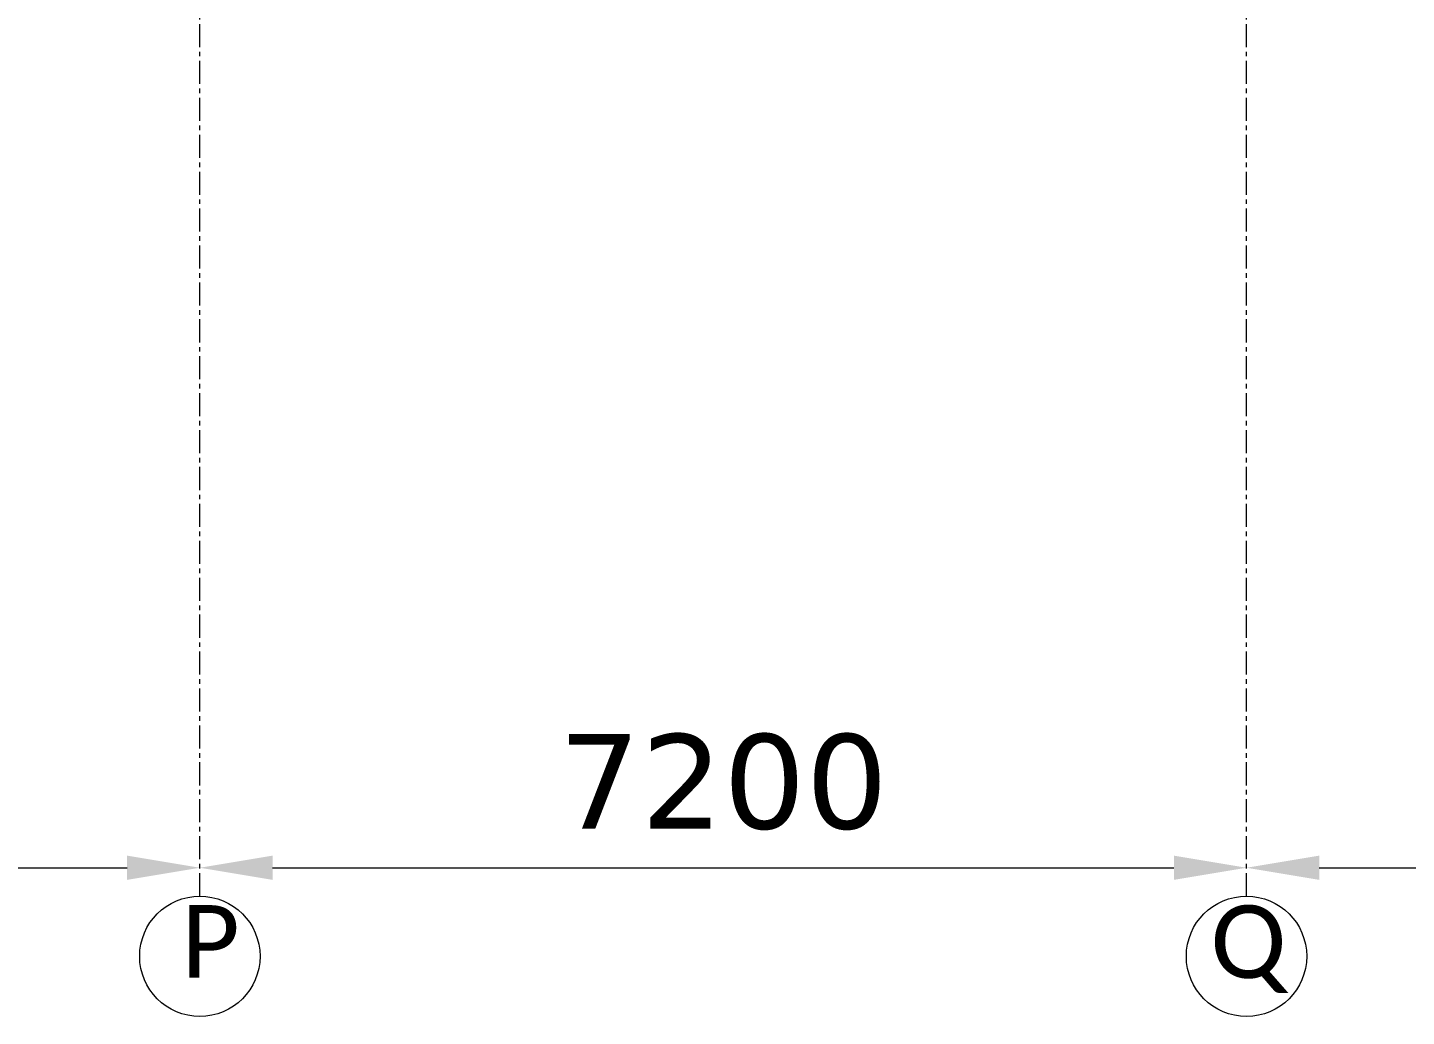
# Model space of a CAD drawing. Header units: millimetres. Extents: x 26027 to 581921, y 7230 to 233891.
# Drawn here: x 559364 to 568849, y 119458 to 126262 of the extents above; entities that cross this region are included whole.
import ezdxf

# ---------------------------------------------------------------- set-up
doc = ezdxf.new("R2010")
doc.units = ezdxf.units.MM
doc.header["$LTSCALE"] = 5
doc.linetypes.add('CENTER', pattern=[50.8, 31.75, -6.35, 6.35, -6.35])
doc.layers.get('DEFPOINTS').update_dxf_attribs({"color": 252})
doc.layers.add('axes', color=252, linetype='Continuous')
for name, color, linetype, lineweight in [('AxisBalloons_2', 252, 'Continuous', 0), ('Dims', 252, 'Continuous', 5), ('Text', 252, 'Continuous', 5)]:
    doc.layers.add(name, color=color, linetype=linetype, lineweight=lineweight)
doc.styles.add('Dimension', font='verdana.ttf')
doc.styles.get("Standard").update_dxf_attribs({"font": 'calibri.ttf'})
doc.dimstyles.new('D500', dxfattribs={"dimtxt": 650, "dimasz": 500, "dimexe": 150, "dimexo": 100, "dimgap": 250, "dimtad": 1, "dimdec": 0, "dimtxsty": 'Dimension', "dimcen": 100, "dimdle": 150, "dimclrd": 250, "dimclre": 250, "dimclrt": 7, "dimadec": 0, "dimazin": 0, "dimtfac": 1, "dimtdec": 0, "dimtmove": 0, "dimatfit": 3, "dimfxl": 1, "dimlwd": 5, "dimlwe": 5, "dimarcsym": 0})

# ---------------------------------------------------------------- blocks, each defined once
blk = doc.blocks.new('*D270')
at = {"layer": 'DEFPOINTS', "color": 0, "transparency": 16777216}
for p in [(553348.8, 120480.8), (560548.8, 120480.8), (560548.8, 120480.8)]:
    blk.add_point(p, dxfattribs=at)
at = {"layer": 'Dims', "color": 250, "linetype": 'Continuous', "lineweight": 5, "transparency": 16777216}
for p, q in [((553348.8, 120580.8), (553348.8, 120630.8)), ((560548.8, 120580.8), (560548.8, 120630.8)), ((553848.8, 120480.8), (560048.8, 120480.8))]:
    blk.add_line(p, q, dxfattribs=at)
at = {"layer": 'Dims', "color": 250, "transparency": 16777216}
for points in [[(553848.8, 120564.1), (553848.8, 120397.4), (553348.8, 120480.8)], [(560048.8, 120564.1), (560048.8, 120397.4), (560548.8, 120480.8)]]:
    blk.add_solid(points, dxfattribs=at)
at = {"layer": 'Dims', "color": 7, "lineweight": 0, "transparency": 16777216, "insert": (556948.8, 121069.3), "char_height": 650, "attachment_point": 5, "style": 'Dimension'}
blk.add_mtext('7200', dxfattribs=at)
blk = doc.blocks.new('*D271')
at = {"layer": 'DEFPOINTS', "color": 0, "transparency": 16777216}
for p in [(560548.8, 120480.8), (567748.8, 120480.8), (567748.8, 120480.8)]:
    blk.add_point(p, dxfattribs=at)
at = {"layer": 'Dims', "color": 250, "linetype": 'Continuous', "lineweight": 5, "transparency": 16777216}
for p, q in [((560548.8, 120580.8), (560548.8, 120630.8)), ((567748.8, 120580.8), (567748.8, 120630.8)), ((561048.8, 120480.8), (567248.8, 120480.8))]:
    blk.add_line(p, q, dxfattribs=at)
at = {"layer": 'Dims', "color": 250, "transparency": 16777216}
for points in [[(561048.8, 120564.1), (561048.8, 120397.4), (560548.8, 120480.8)], [(567248.8, 120564.1), (567248.8, 120397.4), (567748.8, 120480.8)]]:
    blk.add_solid(points, dxfattribs=at)
at = {"layer": 'Dims', "color": 7, "lineweight": 0, "transparency": 16777216, "insert": (564148.8, 121069.3), "char_height": 650, "attachment_point": 5, "style": 'Dimension'}
blk.add_mtext('7200', dxfattribs=at)
blk = doc.blocks.new('*D272')
at = {"layer": 'DEFPOINTS', "color": 0, "transparency": 16777216}
for p in [(567748.8, 120480.8), (574948.8, 120480.8), (574948.8, 120480.8)]:
    blk.add_point(p, dxfattribs=at)
at = {"layer": 'Dims', "color": 250, "linetype": 'Continuous', "lineweight": 5, "transparency": 16777216}
for p, q in [((567748.8, 120580.8), (567748.8, 120630.8)), ((574948.8, 120580.8), (574948.8, 120630.8)), ((568248.8, 120480.8), (574448.8, 120480.8))]:
    blk.add_line(p, q, dxfattribs=at)
at = {"layer": 'Dims', "color": 250, "transparency": 16777216}
for points in [[(568248.8, 120564.1), (568248.8, 120397.4), (567748.8, 120480.8)], [(574448.8, 120564.1), (574448.8, 120397.4), (574948.8, 120480.8)]]:
    blk.add_solid(points, dxfattribs=at)
at = {"layer": 'Dims', "color": 7, "lineweight": 0, "transparency": 16777216, "insert": (571348.8, 121069.3), "char_height": 650, "attachment_point": 5, "style": 'Dimension'}
blk.add_mtext('7200', dxfattribs=at)

msp = doc.modelspace()

# ---------------------------------------------------------------- linework, layer by layer
at = {"layer": 'axes', "linetype": 'CENTER', "lineweight": 0}
for p, q in [((560548.8, 120285.6, 0), (560548.8, 146390.3, 0)), ((560548.8, 120285.6, 0), (560548.8, 146390.3, 0)), ((567748.8, 120285.6, 0), (567748.8, 146390.3, 0))]:
    msp.add_line(p, q, dxfattribs=at)
at = {"layer": 'AxisBalloons_2'}
for centre in [(560548.8, 119871.7, 0), (567748.8, 119871.7, 0)]:
    msp.add_circle(centre, 413.9, dxfattribs=at)

# ---------------------------------------------------------------- texts
at = {"layer": 'Text', "char_height": 500, "attachment_point": 1}
for s, insert in [('P', (560420.9, 120223.8, 0)), ('Q', (567499.7, 120222.2, 0))]:
    msp.add_mtext_dynamic_manual_height_columns(s, width=500, gutter_width=1, heights=[0], dxfattribs=dict(at, insert=insert))

# ---------------------------------------------------------------- dimensions: what is measured, and where the dimension line sits
at = {"layer": 'Dims', "lineweight": 0}
for base, p1, p2, picture, middle in [((560548.8, 120480.8, 0), (553348.8, 120480.8, 0), (560548.8, 120480.8, 0), '*D270', (556948.8, 121069.3, 0)), ((567748.8, 120480.8, 0), (560548.8, 120480.8, 0), (567748.8, 120480.8, 0), '*D271', (564148.8, 121069.3, 0)), ((574948.8, 120480.8, 0), (567748.8, 120480.8, 0), (574948.8, 120480.8, 0), '*D272', (571348.8, 121069.3, 0))]:
    dim = msp.add_linear_dim(base=base, p1=p1, p2=p2, dimstyle='D500', dxfattribs=at)
    dim.commit()
    dim.dimension.update_dxf_attribs({"geometry": picture, "text_midpoint": middle})

doc.saveas('drawing.dxf')
